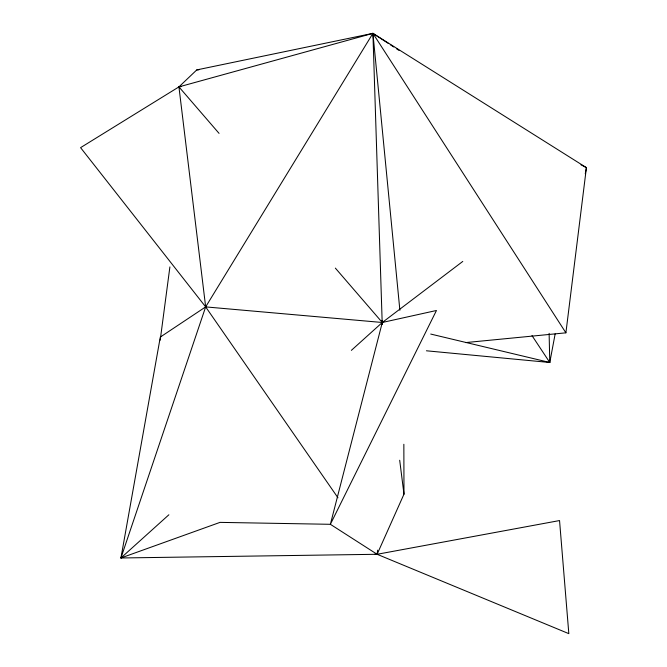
<?xml version="1.0" encoding="UTF-8"?>
<svg xmlns="http://www.w3.org/2000/svg" width="667" height="667" viewBox="0 0 667 667"><rect width="100%" height="100%" fill="white"/><g stroke="black" fill="none" stroke-linecap="round" stroke-linejoin="round"><path stroke-width="1" d="M382.249 324.571L372.92 33.35L196.79 69.902L178.931 86.885L80.582 147.649L205.661 306.895L337.961 497.782M160.205 340.17L169.893 266.917M465.633 342.588L565.899 332.825L586.418 167.642L372.92 33.35L178.931 86.885L205.661 306.895L120.935 557.979L377.113 554.285L559.546 520.56L568.826 633.65L377.113 554.285L330.373 524.304L220.018 522.378L120.935 557.979L160.313 337.06L205.661 306.895L372.92 33.35L388.553 43.572M377.247 553.251L377.647 550.15M426.421 350.792L549.783 362.489L555.152 333.925M585.267 173.762L586.418 167.642L580.999 164.791M382.049 320.418L382.291 322.486L330.373 524.304L436.46 310.488L382.291 322.486L205.661 306.895M403.852 444.272L403.977 494.172L377.113 554.285L375.062 553.96M120.935 557.979L168.876 514.782M351.359 350.358L382.291 322.486L462.781 261.431M180.99 86.61L178.931 86.885L219.059 133.375M196.79 69.902L198.866 69.827M430.724 334.059L549.783 362.489L549.116 333.325M390.287 44.706L393.763 46.982M396.373 48.683L398.974 50.392M335.359 268.117L382.291 322.486M531.991 335.593L549.783 362.489M565.899 332.825L372.92 33.35L399.883 310.255M399.691 460.247L403.977 494.172"/></g></svg>
